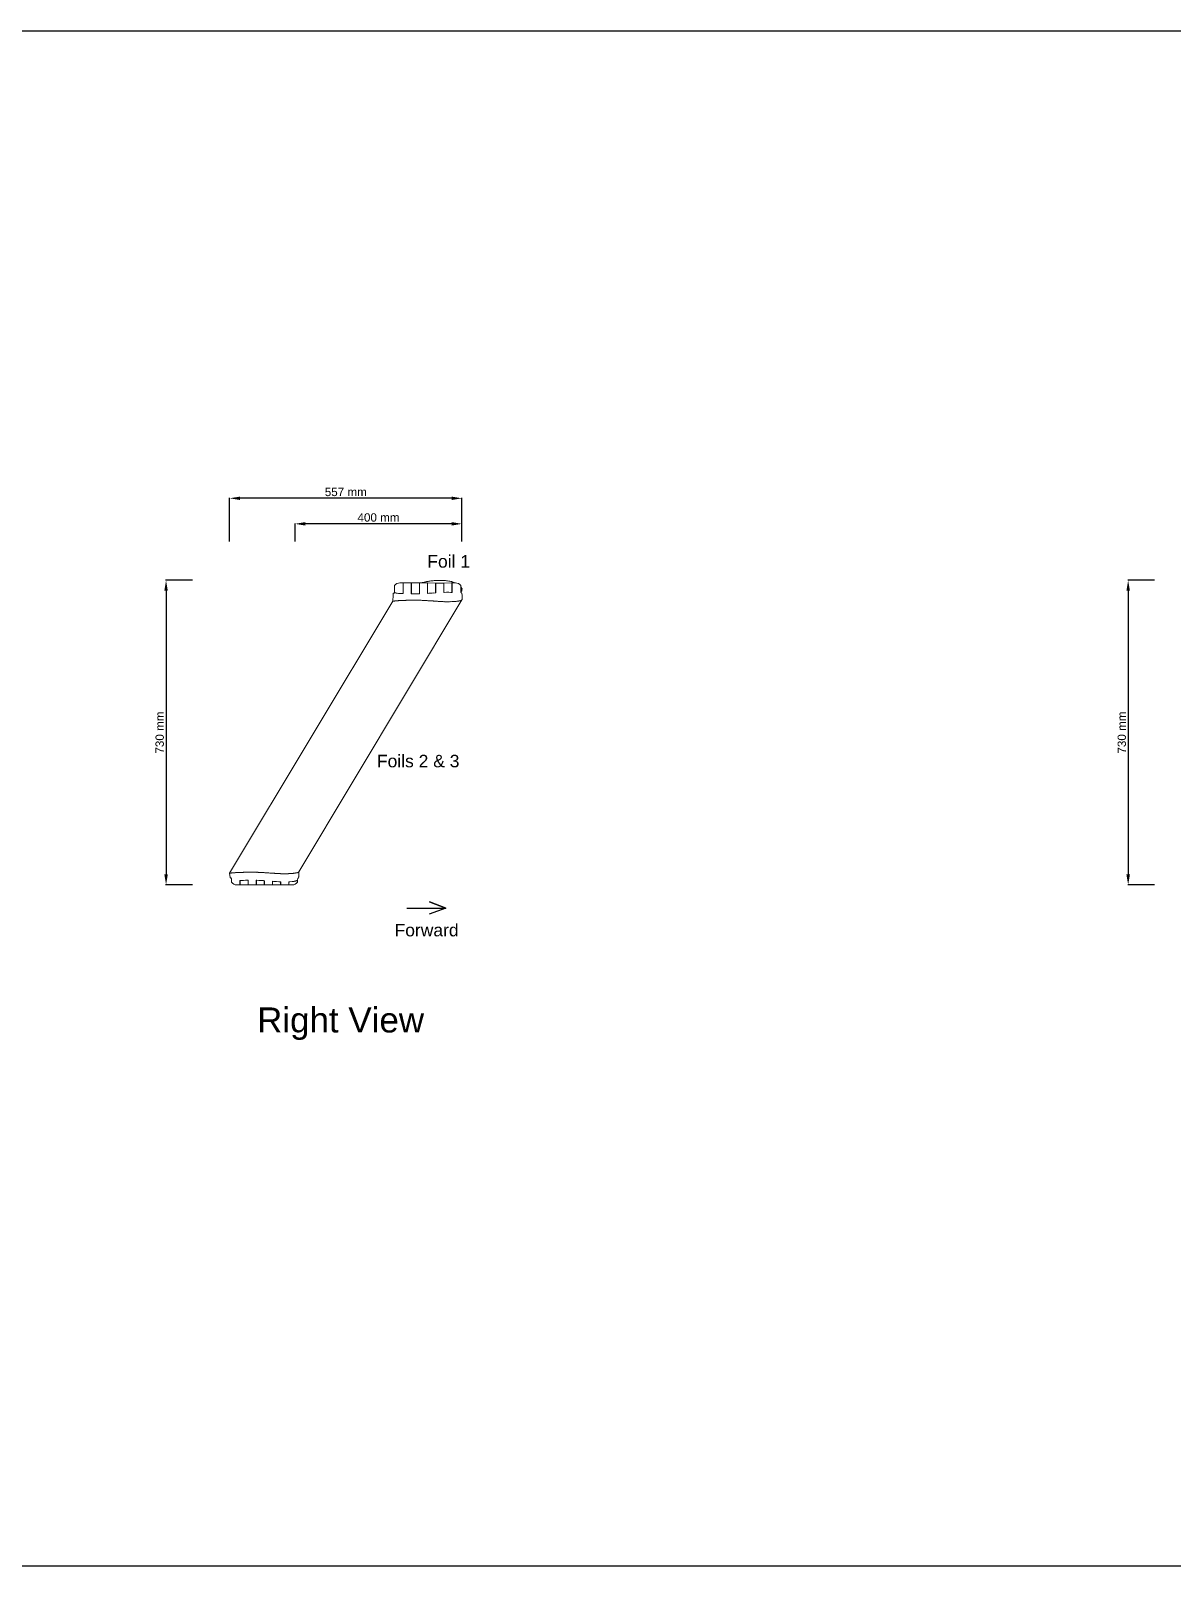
# Model space of a CAD drawing. Header units: millimetres. Extents: x 6152 to 28526, y 1087 to 12861.
# Drawn here: x 14368 to 17107, y 8855 to 12539 of the extents above; entities that cross this region are included whole.
import ezdxf

# ---------------------------------------------------------------- set-up
doc = ezdxf.new("R2010")
doc.units = ezdxf.units.MM
doc.header["$LTSCALE"] = 0.05
doc.layers.add('Cotation', color=8, linetype='Continuous', lineweight=9)
doc.layers.add('OF1', color=7, linetype='Continuous', lineweight=15)
doc.layers.add('Text', color=8, linetype='Continuous')
doc.styles.get("Standard").update_dxf_attribs({"font": 'arial.ttf'})
doc.dimstyles.new('ISO-25', dxfattribs={"dimtxt": 2.5, "dimasz": 2.5, "dimexe": 1.25, "dimexo": 0.625, "dimtad": 1, "dimtxsty": 'Standard', "dimcen": 2.5, "dimadec": 0, "dimazin": 0, "dimtfac": 1, "dimtmove": 0, "dimatfit": 3, "dimfxl": 1, "dimarcsym": 0})

# ---------------------------------------------------------------- blocks, each defined once
blk = doc.blocks.new('*D12')
at = {"layer": 'Cotation', "color": 0, "lineweight": -2, "transparency": 16777216}
for p, q in [((14756.4, 11220.4), (14692, 11220.4)), ((14693.2, 11195.4), (14693.2, 10514.9)), ((14756.4, 10489.9), (14692, 10489.9))]:
    blk.add_line(p, q, dxfattribs=at)
at = {"layer": 'Cotation', "color": 0, "transparency": 16777216}
for points in [[(14689.1, 11195.4), (14697.4, 11195.4), (14693.2, 11220.4)], [(14689.1, 10514.9), (14697.4, 10514.9), (14693.2, 10489.9)]]:
    blk.add_solid(points, dxfattribs=at)
at = {"layer": 'Defpoints', "color": 0, "transparency": 16777216}
for p in [(14757.1, 11220.4), (14693.2, 10489.9), (14757.1, 10489.9)]:
    blk.add_point(p, dxfattribs=at)
at = {"layer": 'Cotation', "color": 0, "transparency": 16777216, "insert": (14678, 10855.2), "char_height": 20, "attachment_point": 5, "rotation": 90}
blk.add_mtext('730 mm', dxfattribs=at)
blk = doc.blocks.new('*D13')
at = {"layer": 'Cotation', "color": 0, "lineweight": -2, "transparency": 16777216}
for p, q in [((14845.8, 11313.8), (14845.8, 11418.4)), ((15378.1, 11417.2), (14870.8, 11417.2)), ((15403.1, 11313.8), (15403.1, 11418.4))]:
    blk.add_line(p, q, dxfattribs=at)
at = {"layer": 'Cotation', "color": 0, "transparency": 16777216}
for points in [[(14870.8, 11421.3), (14870.8, 11413), (14845.8, 11417.2)], [(15378.1, 11421.3), (15378.1, 11413), (15403.1, 11417.2)]]:
    blk.add_solid(points, dxfattribs=at)
at = {"layer": 'Defpoints', "color": 0, "transparency": 16777216}
for p in [(14845.8, 11417.2), (14845.8, 11313.2), (15403.1, 11313.2)]:
    blk.add_point(p, dxfattribs=at)
at = {"layer": 'Cotation', "color": 0, "transparency": 16777216, "insert": (15124.4, 11432.3), "char_height": 20, "attachment_point": 5}
blk.add_mtext('557 mm', dxfattribs=at)
blk = doc.blocks.new('*D14')
at = {"layer": 'Cotation', "color": 0, "lineweight": -2, "transparency": 16777216}
for p, q in [((15002.7, 11313.8), (15002.7, 11357.1)), ((15378.1, 11355.9), (15027.7, 11355.9)), ((15403.1, 11313.8), (15403.1, 11357.1))]:
    blk.add_line(p, q, dxfattribs=at)
at = {"layer": 'Cotation', "color": 0, "transparency": 16777216}
for points in [[(15027.7, 11360.1), (15027.7, 11351.7), (15002.7, 11355.9)], [(15378.1, 11360.1), (15378.1, 11351.7), (15403.1, 11355.9)]]:
    blk.add_solid(points, dxfattribs=at)
at = {"layer": 'Defpoints', "color": 0, "transparency": 16777216}
for p in [(15002.7, 11355.9), (15002.7, 11313.2), (15403.1, 11313.2)]:
    blk.add_point(p, dxfattribs=at)
at = {"layer": 'Cotation', "color": 0, "transparency": 16777216, "insert": (15202.9, 11371.1), "char_height": 20, "attachment_point": 5}
blk.add_mtext('400 mm', dxfattribs=at)
blk = doc.blocks.new('*D19')
at = {"layer": 'Cotation', "color": 0, "lineweight": -2, "transparency": 16777216}
for p, q in [((17064.6, 11220.4), (17000.2, 11220.4)), ((17001.4, 11195.4), (17001.4, 10514.9)), ((17064.6, 10489.9), (17000.2, 10489.9))]:
    blk.add_line(p, q, dxfattribs=at)
at = {"layer": 'Cotation', "color": 0, "transparency": 16777216}
for points in [[(16997.2, 11195.4), (17005.6, 11195.4), (17001.4, 11220.4)], [(16997.2, 10514.9), (17005.6, 10514.9), (17001.4, 10489.9)]]:
    blk.add_solid(points, dxfattribs=at)
at = {"layer": 'Defpoints', "color": 0, "transparency": 16777216}
for p in [(17065.2, 11220.4), (17001.4, 10489.9), (17065.2, 10489.9)]:
    blk.add_point(p, dxfattribs=at)
at = {"layer": 'Cotation', "color": 0, "transparency": 16777216, "insert": (16986.2, 10855.2), "char_height": 20, "attachment_point": 5, "rotation": 90}
blk.add_mtext('730 mm', dxfattribs=at)

msp = doc.modelspace()

# ---------------------------------------------------------------- linework, layer by layer
msp.add_lwpolyline([(6152.2, 12538.8), (22302.8, 12538.8), (22302.8, 8855.3), (6152.2, 8855.3)], close=True)
at = {"layer": 'OF1'}
for p, q in [((15241.4, 11207.9), (15241.4, 11191.6)), ((15261.9, 11214.4), (15254.3, 11214.4)), ((15261.9, 11214.4), (15261.9, 11188.7)), ((15261.9, 11209.1), (15262.3, 11209.2)), ((15262.3, 11203.8), (15261.9, 11203.8)), ((15262.3, 11214.4), (15262.3, 11188.7)), ((15281.4, 11214.4), (15262.3, 11214.4)), ((15281.4, 11214.4), (15281.4, 11188.1)), ((15281.8, 11213.2), (15281.4, 11213.1)), ((15281.8, 11203.8), (15281.4, 11203.8)), ((15281.8, 11214.4), (15281.8, 11188.1)), ((15300.9, 11214.4), (15281.8, 11214.4)), ((15300.9, 11214.4), (15300.9, 11188.3)), ((15301.3, 11214.4), (15300.9, 11214.4)), ((15301.3, 11203.8), (15300.9, 11203.8)), ((15301.3, 11214.4), (15301.3, 11188.3)), ((15307.5, 11214.8), (15306, 11214.4)), ((15306, 11214.5), (15306, 11214.4)), ((15306, 11214.4), (15306, 11214.4)), ((15320.4, 11214.3), (15320.4, 11189.2)), ((15320.8, 11203.8), (15320.4, 11203.8)), ((15320.8, 11214.3), (15320.8, 11189.2)), ((15320.8, 11214.3), (15339.9, 11214)), ((15339.9, 11220), (15339.4, 11219.9)), ((15339.9, 11214), (15339.9, 11190.2)), ((15340.3, 11214), (15339.9, 11214)), ((15340.3, 11203.8), (15339.9, 11203.8)), ((15350, 11213.9), (15340.3, 11214)), ((15340.3, 11214), (15340.3, 11190.4)), ((15359.4, 11214), (15350, 11213.9)), ((15359.8, 11214), (15359.4, 11214)), ((15359.4, 11214), (15359.4, 11191.6)), ((15359.8, 11203.8), (15359.4, 11203.8)), ((15359.8, 11214), (15378.9, 11214.3)), ((15359.8, 11214), (15359.8, 11191.6)), ((15378.9, 11214.3), (15378.9, 11191.5)), ((15379.3, 11203.8), (15378.9, 11203.8)), ((15379.3, 11214.3), (15379.3, 11191.5)), ((15387.3, 11214.4), (15386.1, 11214.4)), ((15400.1, 11207.9), (15400.1, 11194.2)), ((15401.1, 11204.7), (15400.5, 11206.2)), ((15402.1, 11201.9), (15401.6, 11203.3)), ((15401.8, 11202.9), (15402.4, 11202)), ((15403.3, 11199.3), (15403.1, 11197.3)), ((14845.8, 10518.3), (15237.3, 11170.8)), ((15403.1, 11173.4), (15011.6, 10520.9)), ((15237.3, 11170.7), (15237.3, 11170.7)), ((15238.3, 11189.5), (15238.2, 11189.4)), ((15238.5, 11189.5), (15238.3, 11189.5)), ((15238.7, 11189.6), (15238.5, 11189.5)), ((15238.6, 11170.6), (15238.5, 11170.6)), ((15238.7, 11170.6), (15238.6, 11170.6)), ((15238.9, 11189.6), (15238.7, 11189.6)), ((15238.8, 11170.6), (15238.7, 11170.6)), ((15239, 11170.6), (15238.8, 11170.6)), ((15239.2, 11189.6), (15238.9, 11189.6)), ((15240, 11170.7), (15239, 11170.6)), ((15240.4, 11189.8), (15240, 11189.7)), ((15240.9, 11170.8), (15240, 11170.7)), ((15241.9, 11170.9), (15240.9, 11170.8)), ((15241.4, 11191.6), (15241.4, 11191.5)), ((15245.7, 11171.3), (15242.8, 11171)), ((15251.8, 11171.7), (15251.4, 11171.7)), ((15252.8, 11171.7), (15251.8, 11171.7)), ((15253.3, 11171.8), (15252.8, 11171.7)), ((15253.7, 11171.8), (15253.3, 11171.8)), ((15259.6, 11188.8), (15262.3, 11188.7)), ((15262.3, 11172.2), (15260.9, 11172.1)), ((15262.3, 11193.1), (15261.9, 11193.1)), ((15262.3, 11188.8), (15261.9, 11188.7)), ((15266.4, 11172.3), (15264.9, 11172.3)), ((15266.6, 11172.4), (15266.4, 11172.3)), ((15268.1, 11172.4), (15266.6, 11172.4)), ((15269.4, 11172.5), (15268.1, 11172.4)), ((15270.2, 11172.5), (15269.5, 11172.5)), ((15270.9, 11172.5), (15270.2, 11172.5)), ((15271.6, 11172.5), (15270.9, 11172.5)), ((15272.9, 11172.6), (15271.6, 11172.5)), ((15273.6, 11172.6), (15272.9, 11172.6)), ((15273.6, 11172.6), (15273.6, 11172.6)), ((15275.1, 11172.6), (15275, 11172.6)), ((15275.5, 11172.6), (15275.1, 11172.6)), ((15280, 11172.7), (15275.5, 11172.6)), ((15280.8, 11172.7), (15280, 11172.7)), ((15281.7, 11172.7), (15280.8, 11172.7)), ((15281.8, 11193.1), (15281.4, 11193.1)), ((15281.8, 11190.8), (15281.4, 11190.7)), ((15281.4, 11188.7), (15281.8, 11188.7)), ((15281.4, 11188.1), (15286.2, 11188.1)), ((15281.9, 11172.8), (15281.7, 11172.7)), ((15286.2, 11188.1), (15291.5, 11188.1)), ((15287.5, 11172.8), (15286.5, 11172.8)), ((15287.8, 11172.8), (15287.5, 11172.8)), ((15288.2, 11172.8), (15287.8, 11172.8)), ((15288.6, 11172.8), (15288.2, 11172.8)), ((15288.8, 11172.8), (15288.6, 11172.8)), ((15291.2, 11172.8), (15290.8, 11172.8)), ((15291.5, 11172.8), (15291.2, 11172.8)), ((15291.5, 11188.1), (15296.8, 11188.2)), ((15292.6, 11172.7), (15291.5, 11172.8)), ((15292.8, 11172.7), (15292.6, 11172.7)), ((15296.8, 11188.2), (15301.3, 11188.3)), ((15301.3, 11172.6), (15296.8, 11172.7)), ((15301.3, 11193.1), (15300.9, 11193.1)), ((15301.3, 11192.6), (15300.9, 11192.6)), ((15300.9, 11190.3), (15301.3, 11190.4)), ((15302.1, 11172.5), (15301.3, 11172.6)), ((15318.3, 11171.8), (15318.1, 11171.8)), ((15320.8, 11193.1), (15320.4, 11193.1)), ((15320.4, 11191), (15320.8, 11191)), ((15320.4, 11189.2), (15323.4, 11189.4)), ((15321.9, 11171.6), (15321.4, 11171.6)), ((15323, 11171.5), (15321.9, 11171.6)), ((15323.4, 11171.5), (15323, 11171.5)), ((15323.4, 11189.4), (15328.7, 11189.7)), ((15328.7, 11171.2), (15323.4, 11171.5)), ((15334, 11170.9), (15332.7, 11170.9)), ((15335, 11170.8), (15334, 11170.9)), ((15334.1, 11190), (15339.4, 11190.4)), ((15335.3, 11170.8), (15335, 11170.8)), ((15336.6, 11170.7), (15335.3, 11170.8)), ((15340.3, 11170.4), (15339.4, 11170.5)), ((15340.3, 11193.1), (15339.9, 11193.1)), ((15340.3, 11192.8), (15339.9, 11192.8)), ((15340.3, 11190.4), (15340.3, 11190.2)), ((15346, 11170), (15344.7, 11170.1)), ((15347.1, 11170), (15346, 11170)), ((15347.4, 11169.9), (15347.1, 11170)), ((15353.6, 11169.5), (15352.9, 11169.6)), ((15353.9, 11169.5), (15353.6, 11169.5)), ((15355.3, 11169.4), (15355.2, 11169.5)), ((15356.7, 11169.4), (15356.6, 11169.4)), ((15359.8, 11193.1), (15359.4, 11193.1)), ((15359.4, 11191.6), (15360.7, 11191.6)), ((15360.7, 11191.6), (15366, 11191.8)), ((15366, 11169.1), (15365.3, 11169.1)), ((15366, 11191.8), (15371.3, 11191.7)), ((15366.3, 11169), (15366, 11169.1)), ((15371.3, 11191.7), (15376.6, 11191.6)), ((15376.6, 11191.6), (15379.3, 11191.5)), ((15379.3, 11193.1), (15378.9, 11193.1)), ((15382.2, 11169.4), (15381.9, 11169.4)), ((15382.4, 11169.4), (15382.2, 11169.4)), ((15383, 11169.5), (15382.4, 11169.4)), ((15383.4, 11169.5), (15383, 11169.5)), ((15383.5, 11169.5), (15383.4, 11169.5)), ((15384.7, 11169.6), (15383.5, 11169.5)), ((15384.8, 11169.6), (15384.7, 11169.6)), ((15384.8, 11169.6), (15384.8, 11169.6)), ((15390.4, 11170.1), (15388.8, 11169.9)), ((15390.5, 11170.1), (15390.4, 11170.1)), ((15394.5, 11170.7), (15393.5, 11170.6)), ((15396.6, 11171.1), (15396, 11171)), ((15397, 11171.1), (15396.6, 11171.1)), ((15397.2, 11171.1), (15397, 11171.1)), ((15397.4, 11171.2), (15397.2, 11171.1)), ((15397.5, 11171.2), (15397.4, 11171.2)), ((15397.8, 11171.3), (15397.5, 11171.2)), ((15399.2, 11171.5), (15397.8, 11171.3)), ((15399.3, 11171.6), (15399.2, 11171.5)), ((15399.4, 11171.6), (15399.3, 11171.6)), ((15399.5, 11171.6), (15399.4, 11171.6)), ((15399.5, 11171.6), (15399.5, 11171.6)), ((15399.6, 11171.6), (15399.5, 11171.6)), ((15399.7, 11171.6), (15399.6, 11171.6)), ((15400.1, 11195.9), (15400.1, 11196)), ((15400.1, 11194.6), (15400.1, 11194.7)), ((15400.7, 11192), (15400.9, 11192.1)), ((15400.9, 11192.1), (15401.6, 11193.3)), ((15402.4, 11189.5), (15402.9, 11189.1)), ((15403.3, 11173.9), (15403.3, 11173.9)), ((14845.8, 10518.3), (14845.8, 10518.3)), ((14845.8, 10518.2), (14845.8, 10518.2)), ((14845.8, 10518.2), (14845.8, 10518.2)), ((14845.8, 10518.2), (14845.8, 10518.2)), ((14845.8, 10518.2), (14845.8, 10518.2)), ((14845.8, 10518.2), (14845.8, 10518.2)), ((14846.8, 10507.7), (14845.8, 10518.2)), ((14846.7, 10518), (14846.6, 10518)), ((14846.7, 10518), (14846.7, 10518)), ((14846.8, 10518), (14846.7, 10518)), ((14846.8, 10518), (14847, 10518.1)), ((14847.2, 10518.1), (14847, 10518.1)), ((14847.2, 10518.1), (14847.3, 10518.1)), ((14847.5, 10518.1), (14847.3, 10518.1)), ((14848.1, 10518.2), (14847.5, 10518.1)), ((14848.1, 10518.2), (14848.5, 10518.2)), ((14849.4, 10518.3), (14848.5, 10518.2)), ((14849.4, 10518.3), (14849.9, 10518.4)), ((14850.5, 10518.4), (14849.9, 10518.4)), ((14849.9, 10496.4), (14849.9, 10503.6)), ((14850.5, 10518.4), (14850.6, 10518.4)), ((14850.9, 10518.5), (14850.6, 10518.4)), ((14850.9, 10518.5), (14851.3, 10518.5)), ((14852.5, 10518.6), (14852.7, 10518.6)), ((14853, 10518.6), (14852.7, 10518.6)), ((14853, 10518.6), (14853.4, 10518.7)), ((14853.6, 10518.7), (14853.4, 10518.7)), ((14853.6, 10518.7), (14853.8, 10518.7)), ((14854.1, 10518.7), (14853.8, 10518.7)), ((14854.1, 10518.7), (14854.2, 10518.7)), ((14854.6, 10518.8), (14854.2, 10518.7)), ((14854.6, 10518.8), (14854.9, 10518.8)), ((14855.3, 10518.8), (14854.9, 10518.8)), ((14855.3, 10518.8), (14855.6, 10518.9)), ((14856.8, 10518.9), (14857, 10519)), ((14857.4, 10519), (14857, 10519)), ((14857.4, 10519), (14857.7, 10519)), ((14857.9, 10519), (14857.7, 10519)), ((14859.6, 10519.1), (14859.4, 10519.1)), ((14859.6, 10519.1), (14860.1, 10519.2)), ((14861.2, 10519.2), (14860.1, 10519.2)), ((14861.2, 10519.2), (14861.5, 10519.2)), ((14862.2, 10519.3), (14861.5, 10519.2)), ((14862.2, 10519.3), (14862.8, 10519.3)), ((14863.2, 10519.3), (14862.8, 10519.3)), ((14863.2, 10519.3), (14864.1, 10519.4)), ((14864.2, 10519.4), (14864.1, 10519.4)), ((14864.2, 10519.4), (14864.8, 10519.4)), ((14865.3, 10519.4), (14864.8, 10519.4)), ((14865.3, 10519.4), (14866.1, 10519.5)), ((14866.3, 10519.5), (14866.1, 10519.5)), ((14866.3, 10519.5), (14866.7, 10519.5)), ((14867.3, 10519.5), (14866.7, 10519.5)), ((14867.3, 10519.5), (14868.1, 10519.6)), ((14868.7, 10519.6), (14868.1, 10519.6)), ((14868.7, 10519.6), (14869.2, 10519.6)), ((14869.4, 10519.6), (14869.2, 10519.6)), ((14869.4, 10519.6), (14870.4, 10519.7)), ((14870.8, 10519.7), (14870.4, 10519.7)), ((14870.4, 10500.4), (14870.4, 10500.5)), ((14870.4, 10500.4), (14873.4, 10500.5)), ((14870.4, 10489.9), (14870.4, 10500.4)), ((14870.8, 10519.7), (14871.1, 10519.7)), ((14870.8, 10489.9), (14870.8, 10500.5)), ((14871.4, 10519.7), (14871.1, 10519.7)), ((14871.4, 10519.7), (14871.9, 10519.7)), ((14872.5, 10519.7), (14871.9, 10519.7)), ((14872.5, 10519.7), (14873.4, 10519.8)), ((14874.5, 10519.8), (14873.4, 10519.8)), ((14873.4, 10500.5), (14878.7, 10500.7)), ((14874.5, 10519.8), (14875, 10519.8)), ((14876.6, 10519.9), (14875, 10519.8)), ((14876.6, 10519.9), (14877.6, 10519.9)), ((14878, 10519.9), (14877.6, 10519.9)), ((14878, 10519.9), (14878.7, 10520)), ((14879.3, 10520), (14878.7, 10520)), ((14878.7, 10500.7), (14884, 10500.9)), ((14879.3, 10520), (14880, 10520)), ((14880.7, 10520), (14880, 10520)), ((14880.7, 10520), (14881.4, 10520)), ((14881.4, 10520), (14882, 10520.1)), ((14882.1, 10520.1), (14882, 10520.1)), ((14884, 10500.9), (14889.4, 10501)), ((14886.3, 10520.2), (14886.8, 10520.2)), ((14889.4, 10520.2), (14886.8, 10520.2)), ((14890.3, 10520.2), (14889.4, 10520.2)), ((14889.4, 10501), (14890.3, 10501)), ((14889.9, 10489.9), (14889.9, 10501)), ((14890.3, 10489.9), (14890.3, 10501)), ((14891.7, 10520.2), (14891.5, 10520.2)), ((14891.7, 10520.2), (14892.1, 10520.3)), ((14892.3, 10520.3), (14892.1, 10520.3)), ((14892.3, 10520.3), (14892.7, 10520.3)), ((14892.9, 10520.3), (14892.7, 10520.3)), ((14892.9, 10520.3), (14893.4, 10520.3)), ((14893.5, 10520.3), (14894, 10520.3)), ((14894.1, 10520.3), (14894.7, 10520.3)), ((14908, 10520.1), (14908.9, 10520.1)), ((14909.4, 10520.1), (14908.9, 10520.1)), ((14909.4, 10520.1), (14909.7, 10520.1)), ((14909.4, 10489.9), (14909.4, 10500.8)), ((14909.4, 10500.8), (14910.6, 10500.8)), ((14910, 10520), (14909.7, 10520.1)), ((14909.8, 10489.9), (14909.8, 10500.8)), ((14910.6, 10500.8), (14916, 10500.6)), ((14912, 10520), (14911.5, 10520)), ((14912, 10520), (14912.4, 10520)), ((14912.6, 10520), (14912.4, 10520)), ((14914.6, 10519.9), (14914.1, 10519.9)), ((14914.6, 10519.9), (14915, 10519.9)), ((14915.3, 10519.9), (14915, 10519.9)), ((14916, 10500.6), (14921.3, 10500.3)), ((14917.3, 10519.8), (14916.7, 10519.8)), ((14917.3, 10519.8), (14917.6, 10519.8)), ((14918, 10519.8), (14917.6, 10519.8)), ((14919.9, 10519.7), (14919.4, 10519.7)), ((14919.9, 10519.7), (14920.2, 10519.7)), ((14920.6, 10519.6), (14920.2, 10519.7)), ((14920.6, 10519.6), (14921.1, 10519.6)), ((14921.3, 10519.6), (14922, 10519.6)), ((14921.3, 10500.3), (14926.6, 10500)), ((14923.1, 10519.5), (14922, 10519.6)), ((14923.1, 10519.5), (14923.6, 10519.5)), ((14925.4, 10519.4), (14926, 10519.3)), ((14926.6, 10519.3), (14926, 10519.3)), ((14926.6, 10519.3), (14928.3, 10519.2)), ((14926.6, 10500), (14929.3, 10499.8)), ((14928.6, 10519.2), (14928.3, 10519.2)), ((14928.6, 10519.2), (14929.9, 10519.1)), ((14928.9, 10489.9), (14928.9, 10499.8)), ((14929.3, 10489.9), (14929.3, 10499.8)), ((14930.4, 10519.1), (14929.9, 10519.1)), ((14937.2, 10518.7), (14934.6, 10518.8)), ((14939.9, 10518.5), (14937.2, 10518.7)), ((14946.5, 10518.1), (14945.1, 10518.2)), ((14946.5, 10518.1), (14947.5, 10518)), ((14947.9, 10518), (14947.5, 10518)), ((14947.9, 10518), (14948.6, 10517.9)), ((14948.4, 10489.9), (14948.4, 10498.5)), ((14949.6, 10517.9), (14948.6, 10517.9)), ((14948.8, 10489.9), (14948.8, 10498.5)), ((14949.6, 10517.9), (14949.8, 10517.9)), ((14950.8, 10517.8), (14949.8, 10517.9)), ((14950.8, 10517.8), (14951, 10517.8)), ((14953.2, 10517.6), (14951, 10517.8)), ((14953.2, 10517.6), (14954.4, 10517.5)), ((14954.5, 10517.5), (14954.4, 10517.5)), ((14954.5, 10517.5), (14955.6, 10517.5)), ((14955.9, 10517.4), (14955.6, 10517.5)), ((14955.9, 10517.4), (14956.7, 10517.4)), ((14957.2, 10517.3), (14956.7, 10517.4)), ((14957.2, 10517.3), (14957.9, 10517.3)), ((14958.5, 10517.3), (14957.9, 10517.3)), ((14958.5, 10517.3), (14959.1, 10517.2)), ((14959.8, 10517.2), (14959.1, 10517.2)), ((14959.8, 10517.2), (14960.2, 10517.1)), ((14961.1, 10517.1), (14960.2, 10517.1)), ((14961.1, 10517.1), (14961.4, 10517.1)), ((14961.8, 10517), (14961.4, 10517.1)), ((14961.8, 10517), (14962, 10517)), ((14962.4, 10517), (14962, 10517)), ((14962.4, 10517), (14962.5, 10517)), ((14963.1, 10517), (14962.5, 10517)), ((14963.1, 10517), (14963.1, 10517)), ((14963.8, 10516.9), (14963.1, 10517)), ((14964.4, 10516.9), (14963.8, 10516.9)), ((14964.4, 10516.9), (14964.8, 10516.9)), ((14964.9, 10516.9), (14964.8, 10516.9)), ((14964.9, 10516.9), (14965.2, 10516.9)), ((14965.5, 10516.8), (14965.2, 10516.9)), ((14965.5, 10516.8), (14965.8, 10516.8)), ((14966, 10516.8), (14965.8, 10516.8)), ((14966, 10516.8), (14966.5, 10516.8)), ((14967.2, 10516.8), (14966.5, 10516.8)), ((14967.2, 10516.8), (14967.4, 10516.8)), ((14967.9, 10516.7), (14967.4, 10516.8)), ((14967.9, 10516.7), (14967.9, 10516.7)), ((14968.3, 10516.7), (14967.9, 10516.7)), ((14968.3, 10516.7), (14968.5, 10516.7)), ((14969.2, 10516.7), (14968.5, 10516.7)), ((14974.5, 10516.5), (14973.8, 10516.5)), ((14974.8, 10516.5), (14974.5, 10516.5)), ((14983.9, 10516.6), (14984.5, 10516.7)), ((14985, 10516.7), (14984.5, 10516.7)), ((14985, 10516.7), (14985.1, 10516.7)), ((14985.5, 10516.7), (14985.1, 10516.7)), ((14985.5, 10516.7), (14985.7, 10516.7)), ((14986.1, 10516.7), (14985.7, 10516.7)), ((14986.1, 10516.7), (14986.2, 10516.7)), ((14986.4, 10516.7), (14986.2, 10516.7)), ((14986.4, 10516.7), (14986.8, 10516.7)), ((14987.1, 10516.8), (14986.8, 10516.7)), ((14987.1, 10516.8), (14987.4, 10516.8)), ((14987.7, 10516.8), (14987.4, 10516.8)), ((14989.3, 10516.8), (14988.9, 10516.8)), ((14989.3, 10516.8), (14989.7, 10516.9)), ((14989.8, 10516.9), (14989.7, 10516.9)), ((14989.8, 10516.9), (14990.1, 10516.9)), ((14990.4, 10516.9), (14990.1, 10516.9)), ((14993.2, 10517.1), (14990.4, 10516.9)), ((14993.2, 10517.1), (14993.3, 10517.1)), ((14993.5, 10517.1), (14993.3, 10517.1)), ((14994.4, 10517.2), (14994.1, 10517.1)), ((14994.4, 10517.2), (14994.5, 10517.2)), ((14994.7, 10517.2), (14994.5, 10517.2)), ((14994.7, 10517.2), (14994.9, 10517.2)), ((14995.1, 10517.2), (14994.9, 10517.2)), ((14996, 10517.3), (14995.8, 10517.3)), ((14996, 10517.3), (14996.2, 10517.3)), ((14996.3, 10517.3), (14996.2, 10517.3)), ((14996.3, 10517.3), (14996.5, 10517.3)), ((14996.7, 10517.4), (14996.5, 10517.3)), ((14998.3, 10517.5), (14997.3, 10517.4)), ((14998.3, 10517.5), (14998.6, 10517.6)), ((14998.6, 10517.6), (14998.9, 10517.6)), ((14998.6, 10517.6), (14998.6, 10517.6)), ((14998.9, 10517.6), (14999.2, 10517.6)), ((14999.2, 10517.6), (14999.5, 10517.7)), ((14999.2, 10517.6), (14999.2, 10517.6)), ((14999.6, 10517.7), (14999.5, 10517.7)), ((14999.6, 10517.7), (14999.8, 10517.7)), ((14999.9, 10517.7), (14999.8, 10517.7)), ((14999.9, 10517.7), (15000.1, 10517.8)), ((15000.2, 10517.8), (15000.1, 10517.8)), ((15000.2, 10517.8), (15000.5, 10517.8)), ((15000.5, 10517.8), (15000.9, 10517.9)), ((15000.5, 10517.8), (15000.5, 10517.8)), ((15001.2, 10517.9), (15000.9, 10517.9)), ((15001.5, 10518), (15001.2, 10517.9)), ((15001.2, 10517.9), (15001.2, 10517.9)), ((15001.5, 10518), (15001.6, 10518)), ((15001.8, 10518), (15001.6, 10518)), ((15001.8, 10518), (15002, 10518)), ((15002.1, 10518.1), (15002, 10518)), ((15002.1, 10518.1), (15002.4, 10518.1)), ((15002.8, 10518.2), (15002.4, 10518.1)), ((15002.8, 10518.2), (15003.4, 10518.3)), ((15003.6, 10518.3), (15003.4, 10518.3)), ((15003.6, 10518.3), (15004.1, 10518.4)), ((15003.6, 10518.3), (15003.6, 10518.3)), ((15004.5, 10518.4), (15004.1, 10518.4)), ((15005.1, 10518.5), (15004.5, 10518.4)), ((15005.3, 10518.6), (15005.1, 10518.5)), ((15005.3, 10518.6), (15005.5, 10518.6)), ((15005.7, 10518.6), (15005.5, 10518.6)), ((15005.7, 10518.6), (15005.9, 10518.7)), ((15006, 10518.7), (15005.9, 10518.7)), ((15006, 10518.7), (15006.2, 10518.7)), ((15006.4, 10518.8), (15006.2, 10518.7)), ((15006.4, 10518.8), (15006.6, 10518.8)), ((15006.4, 10499.9), (15007.2, 10500.2)), ((15006.8, 10518.8), (15006.6, 10518.8)), ((15006.8, 10518.8), (15006.9, 10518.9)), ((15007, 10518.9), (15006.9, 10518.9)), ((15007, 10518.9), (15007.1, 10518.9)), ((15007.2, 10518.9), (15007.1, 10518.9)), ((15007.2, 10518.9), (15007.3, 10518.9)), ((15007.4, 10519), (15007.3, 10518.9)), ((15007.4, 10519), (15007.5, 10519)), ((15008.2, 10519.1), (15008.1, 10519.1)), ((15008.2, 10519.1), (15008.3, 10519.2)), ((15008.4, 10519.2), (15008.3, 10519.2)), ((15008.4, 10519.2), (15008.5, 10519.2)), ((15008.5, 10519.2), (15008.6, 10519.2)), ((15008.5, 10519.2), (15008.5, 10519.2)), ((15008.7, 10519.3), (15008.6, 10519.2)), ((15008.6, 10500.7), (15008.6, 10500.8)), ((15008.6, 10496.4), (15008.6, 10500.7)), ((15008.7, 10519.3), (15008.7, 10519.3)), ((15008.8, 10519.3), (15008.7, 10519.3)), ((15009.1, 10519.4), (15008.8, 10519.3)), ((15008.8, 10519.3), (15008.8, 10519.3)), ((15009.1, 10519.4), (15009.2, 10519.4)), ((15009.2, 10519.4), (15009.3, 10519.5)), ((15009.2, 10519.4), (15009.2, 10519.4)), ((15009.4, 10519.5), (15009.3, 10519.5)), ((15009.4, 10519.5), (15009.5, 10519.5)), ((15009.5, 10519.5), (15009.6, 10519.5)), ((15009.5, 10519.5), (15009.5, 10519.5)), ((15009.6, 10519.6), (15009.7, 10519.6)), ((15009.6, 10519.6), (15009.6, 10519.5)), ((15009.9, 10519.7), (15009.7, 10519.6)), ((15009.9, 10519.7), (15009.9, 10519.7)), ((15010, 10519.7), (15010.1, 10519.8)), ((15010.1, 10519.8), (15010.2, 10519.8)), ((15010.1, 10519.8), (15010.1, 10519.8)), ((15010.1, 10506.1), (15010.8, 10507.7)), ((15010.2, 10519.8), (15010.3, 10519.9)), ((15010.2, 10519.8), (15010.2, 10519.8)), ((15010.3, 10519.9), (15010.4, 10519.9)), ((15010.3, 10519.9), (15010.3, 10519.9)), ((15010.5, 10520), (15010.6, 10520)), ((15010.7, 10520.1), (15010.6, 10520)), ((15010.6, 10520), (15010.6, 10520)), ((15010.6, 10520), (15010.6, 10520)), ((15010.7, 10520.1), (15010.7, 10520.1)), ((15010.8, 10520.1), (15010.7, 10520.1)), ((15010.8, 10520.1), (15010.8, 10520.2)), ((15010.9, 10520.2), (15010.8, 10520.2)), ((15010.9, 10520.2), (15010.9, 10520.2)), ((15011.1, 10520.4), (15011, 10520.3)), ((15011, 10520.3), (15011, 10520.3)), ((15011.2, 10520.5), (15011.1, 10520.4)), ((15011.1, 10520.4), (15011.1, 10520.4)), ((15011.2, 10520.5), (15011.2, 10520.5)), ((15011.3, 10520.5), (15011.2, 10520.5)), ((15011.3, 10520.5), (15011.3, 10520.6)), ((15011.3, 10520.6), (15011.3, 10520.6)), ((15011.4, 10520.6), (15011.3, 10520.6)), ((15011.3, 10520.6), (15011.3, 10520.6)), ((15011.4, 10520.7), (15011.4, 10520.7)), ((15011.4, 10520.7), (15011.5, 10520.7)), ((15011.4, 10520.7), (15011.4, 10520.7)), ((15011.4, 10520.7), (15011.4, 10520.6)), ((15011.4, 10520.6), (15011.4, 10520.6)), ((15011.5, 10520.8), (15011.5, 10520.8)), ((15011.5, 10520.8), (15011.5, 10520.8)), ((15011.5, 10520.8), (15011.5, 10520.8)), ((15011.5, 10520.8), (15011.5, 10520.7)), ((15011.6, 10520.9), (15011.6, 10520.9)), ((15011.7, 10521.2), (15011.7, 10521.1)), ((15011.7, 10521.1), (15011.7, 10521.1)), ((15011.7, 10521.1), (15011.7, 10521.1)), ((15011.7, 10521.1), (15011.7, 10521.1)), ((15011.7, 10521.1), (15011.7, 10521)), ((14870.4, 10489.9), (14862.8, 10489.9)), ((14889.9, 10489.9), (14870.8, 10489.9)), ((14909.4, 10489.9), (14890.3, 10489.9)), ((14928.9, 10489.9), (14909.8, 10489.9)), ((14948.4, 10489.9), (14929.3, 10489.9)), ((14967.9, 10489.9), (14948.8, 10489.9)), ((14958.5, 10497.8), (14963.8, 10497.5)), ((14963.8, 10497.5), (14968.3, 10497.2)), ((14967.9, 10489.9), (14967.9, 10497.3)), ((14968.3, 10489.9), (14968.3, 10497.2)), ((14987.4, 10489.9), (14968.3, 10489.9)), ((14987.4, 10497.3), (14990.4, 10497.4)), ((14987.4, 10489.9), (14987.4, 10497.3)), ((14987.8, 10489.9), (14987.8, 10497.3)), ((14995.8, 10489.9), (14987.8, 10489.9)), ((14990.4, 10497.4), (14995.8, 10497.8))]:
    msp.add_line(p, q, dxfattribs=at)
msp.add_lwpolyline([(14845.8, 10518.2), (14845.8, 10518.2), (14845.8, 10518.2), (14845.8, 10518.2), (14845.8, 10518.2), (14845.8, 10518.2), (14845.8, 10518.2), (14845.8, 10518.2), (14845.8, 10518.1), (14845.8, 10518.1), (14845.8, 10518.1), (14845.8, 10518.1), (14845.8, 10518.1), (14845.8, 10518.1), (14845.8, 10518.1), (14845.8, 10518.1), (14845.8, 10518.1), (14845.8, 10518.1), (14845.8, 10518.1), (14845.8, 10518.1), (14845.8, 10518.1), (14845.8, 10518.1), (14845.8, 10518.1), (14845.8, 10518.1), (14845.8, 10518.1), (14845.9, 10518.1), (14845.9, 10518.1), (14845.9, 10518.1), (14845.9, 10518.1), (14845.9, 10518.1), (14845.9, 10518.1), (14845.9, 10518.1), (14845.9, 10518.1), (14845.9, 10518.1), (14845.9, 10518.1), (14845.9, 10518.1), (14845.9, 10518.1), (14845.9, 10518.1), (14845.9, 10518), (14845.9, 10518), (14845.9, 10518), (14845.9, 10518), (14845.9, 10518), (14846, 10518), (14846, 10518), (14846, 10518), (14846, 10518), (14846, 10518), (14846, 10518), (14846.1, 10518), (14846.1, 10518), (14846.1, 10518), (14846.1, 10518), (14846.2, 10518), (14846.2, 10518), (14846.2, 10518), (14846.3, 10518), (14846.4, 10518), (14846.6, 10518)], dxfattribs=at)
for centre, radius, start, end in [((15254.3, 11198.4), 16, 90, 143.5764), ((15305, 13379), 2164.5, 269.9015, 270.0656), ((15355.1, 11034.1), 186.9, 103.0916, 104.7719), ((15305.8, 10717.5), 496.9, 89.1953, 89.8087), ((15344, 11081.8), 138, 100.8325, 103.091), ((15304.2, 10463.4), 751, 88.9382, 89.3441), ((15339.9, 11103), 116.3, 99.4619, 100.7929), ((15299.7, 9907.9), 1306.6, 89.0762, 89.1928), ((15344.3, 11076.3), 143.4, 98.3616, 99.4371), ((15353.5, 11013.3), 207, 96.8697, 98.3552), ((15360.5, 10955.3), 265.5, 95.7166, 96.8716), ((15355.5, 11007.1), 213.5, 94.3408, 95.7741), ((15352.5, 11045.9), 174.6, 92.5578, 94.1492), ((15352.1, 11054.9), 165.5, 90.7167, 92.5592), ((15351.8, 11092), 128.4, 88.437, 90.8103), ((15353, 11137.7), 82.7, 85.3321, 88.3982), ((15352.8, 11135.2), 85.2, 84.6759, 85.2834), ((15349.1, 11099.5), 121.1, 81.9942, 84.5294), ((15348.2, 11090.1), 130.5, 79.8005, 82.1656), ((15352.9, 11116), 104.2, 76.8119, 79.7992), ((15357.5, 11135.9), 83.8, 75.2184, 76.7967), ((15362.6, 11155.1), 63.9, 72.3773, 75.2519), ((15388.2, 10760.6), 453.9, 90.7851, 91.1739), ((15367.7, 11171), 47.2, 66.8839, 72.4552), ((15386.1, 11015.5), 198.9, 90, 91.183), ((15387.3, 11198.4), 16, 36.4236, 90), ((15405.8, 11208.4), 5.67, 187.8571, 202.7529), ((15348.2, 11184.1), 56.7, 19.785, 21.2931), ((15374.1, 11192.4), 29.5, 16.2058, 18.897), ((15397.9, 11198.8), 5.51, 18.2776, 35.1543), ((15379.6, 11193.6), 23.9, 13.8105, 17.0571), ((15395.2, 11197.4), 7.93, 3.8519, 14.0694), ((15400.1, 11199.6), 3.2, 355.5665, 17.8045), ((-86416.5, 16295.1), 101782.8, 357.114164, 357.124677), ((15237.4, 11170.8), 0.136, 177.2078, 187.6626), ((15237.5, 11170.8), 0.277, 212.068, 246.5179), ((15237.4, 11170.8), 0.175, 189.6227, 211.0516), ((15237.8, 11171.8), 1.25, 253.7121, 278.0826), ((15236.6, 11191.9), 21.4, 273.7226, 275.1513), ((15238.2, 11189.4), 0.0408, 139.0526, 173.8201), ((15237.4, 11213.1), 23.6, 274.4248, 275.5015), ((15238.2, 11200.6), 11, 277.5596, 279.7461), ((15239.4, 11192.2), 2.6, 292.6592, 301.5738), ((15239.7, 11191.3), 1.69, 308.2896, 323.9288), ((15239.3, 11191.4), 2.11, 330.3901, 350.2604), ((15249.4, 11200.7), 12.1, 228.8462, 232.8305), ((15237.5, 11191.6), 3.92, 351.5192, 359.1679), ((15264.2, 10949.1), 222.9, 95.4996, 95.7415), ((15248.3, 11201.9), 12.5, 239.7383, 248.8456), ((15249.2, 11206.7), 17.3, 251.8755, 263.9587), ((15263.9, 10946.6), 225.4, 94.2818, 94.6463), ((15266.1, 10918.2), 253.9, 93.9579, 94.2817), ((15252.3, 11214), 25, 258.6652, 274.4704), ((15268.7, 10879.7), 292.5, 93.6765, 93.9578), ((15272.2, 10826.1), 346.2, 93.4388, 93.6765), ((15283.3, 10624.9), 547.7, 92.3365, 93.0946), ((15618.5, 18695.1), 7514.9, 267.22212, 267.26272), ((15298.4, 10256.9), 916, 92.0957, 92.261), ((15311, 9924.9), 1248.3, 91.9063, 91.9083), ((15291.5, 10546.2), 626.6, 91.5085, 91.6352), ((15286.7, 10749), 423.8, 90.9043, 90.9114), ((15287, 10727.6), 445.2, 90.0613, 90.6477), ((15287, 10701.8), 471, 89.7615, 89.7712), ((15286.9, 10696), 476.7, 89.5308, 89.7611), ((15286.6, 10665.8), 507, 88.8443, 89.2953), ((15286.3, 10645.6), 527.2, 87.0417, 88.2769), ((15278.8, 10504.9), 668.1, 86.6242, 87.0197), ((15239, 9828.5), 1345.6, 86.4907, 86.6256), ((14980.9, 16950.5), 5771.3, 273.45554, 273.50846), ((15136.7, 7988.5), 3188.5, 86.4747, 86.546), ((15237, 9623.1), 1550.8, 86.4612, 86.4623), ((15272.8, 10199.5), 973.3, 86.0743, 86.2365), ((14979.3, 16529.2), 5350.9, 273.8582, 273.8677), ((14879.6, 4534.7), 6651.8, 85.99059, 86.02892), ((15411.4, 12105.5), 937.8, 266.0858, 266.2487), ((15390.8, 11791.2), 622.7, 266.2477, 266.5119), ((15380.5, 11621.2), 452.4, 266.635, 266.7997), ((15376.9, 11557.8), 389, 266.8162, 267.0003), ((15372.8, 11478.3), 309.4, 267.0141, 267.5026), ((15370.6, 11428.2), 259.2, 267.5106, 267.7982), ((15369.2, 11390.5), 221.4, 267.7884, 268.5261), ((15368.4, 11359.3), 190.3, 268.5335, 269.0771), ((15368.2, 11367.4), 198.3, 269.4361, 270.886), ((15367.1, 11447.9), 278.8, 270.8734, 271.7234), ((15367.6, 11440.5), 271.5, 271.6509, 273.0249), ((15370.5, 11382.8), 213.7, 273.3347, 273.339), ((15377.8, 11277.1), 107.8, 273.7673, 275.907), ((15375.9, 11284.9), 115.7, 277.2287, 278.7634), ((15320.9, 11633.4), 468.5, 279.0365, 279.2206), ((15392.4, 11203), 32.2, 282.168, 282.1787), ((15395.9, 11187.9), 16.7, 283.1461, 285.1093), ((15410.8, 11196.1), 10.7, 181.2282, 195.4614), ((15409.1, 11194.8), 8.94, 181.0923, 196.8825), ((15407.3, 11194.2), 7.2, 179.4025, 194.556), ((15397.6, 11181.6), 10.2, 284.9389, 290.1698), ((15405.2, 11193.7), 5.02, 195.149, 213.5842), ((15410.5, 11196.1), 10.4, 196.0036, 202.5524), ((15407.9, 11194.5), 7.71, 197.6138, 207.9659), ((15396.5, 11198), 7.34, 304.0443, 305.2045), ((15405.5, 11193.9), 5.37, 214.4927, 226.0926), ((15407.3, 11194.4), 7.09, 209.1106, 213.1385), ((15399.1, 11177.5), 5.74, 289.8691, 303.5828), ((15385.1, 11202.9), 19.1, 329.6306, 334.5939), ((15406.8, 11195.2), 7.18, 225.628, 232.7201), ((15400.2, 11175.9), 3.85, 304.1108, 310.7045), ((15394.2, 11198.6), 9.01, 334.5452, 345.2617), ((15400.7, 11175.3), 3.06, 310.7772, 314.3618), ((15401.5, 11174.4), 1.89, 313.4816, 329.9203), ((15397.6, 11197.6), 5.51, 346.348, 2.985), ((18018, 11207.1), 2614.9, 180.3988, 180.7267), ((15402.2, 11174), 1.04, 330.5524, 346.1908), ((15402.4, 11174), 0.872, 346.7081, 350.6281), ((15402.4, 11174), 0.914, 355.3331, 0.7036), ((15402.4, 11174), 0.881, 350.6309, 354.4763), ((14845.9, 10518.2), 0.124, 157.7102, 173.3785), ((14845.9, 10518.2), 0.135, 174.2831, 187.7151), ((14845.9, 10518.2), 0.134, 148.7878, 157.5663), ((14847.2, 10507.7), 0.428, 185.6618, 193.8335), ((14847.2, 10507.7), 0.438, 193.1799, 215.6344), ((14847.4, 10507.9), 0.678, 221.2285, 244.1792), ((14842.7, 10499.1), 9.25, 60.3691, 62.0561), ((14848.3, 10513.4), 6.32, 260.5952, 262.0091), ((14845.1, 10491.7), 15.6, 80.0751, 81.2703), ((14845.9, 10498.7), 8.59, 73.8904, 76.9846), ((14846.4, 10502.3), 5.02, 63.0967, 68.387), ((14846.6, 10503.7), 3.67, 47.7526, 55.5756), ((14846.2, 10504.1), 3.69, 30.7647, 40.3462), ((14845, 10503.9), 4.86, 14.9536, 25.4158), ((14842.8, 10503.6), 7.11, 359.9743, 12.5401), ((14869.1, 10333.4), 185.9, 95.1331, 95.4807), ((14874.4, 10267.9), 251.6, 94.0016, 94.2826), ((14879.3, 10194.8), 324.9, 93.5137, 93.7759), ((14903, 9788.4), 732, 91.6904, 91.6942), ((14899.5, 9910.2), 610.1, 91.4563, 91.6366), ((14896.9, 10014.4), 505.8, 91.2036, 91.4573), ((14895.4, 10084.5), 435.8, 90.5105, 90.6704), ((14895.5, 10071.1), 449.1, 90.2528, 90.2647), ((14895.5, 10067.8), 452.5, 90.1762, 90.1839), ((14895.5, 10049.5), 470.7, 89.4492, 90.0967), ((14895.2, 10017.5), 502.7, 88.8429, 89.4492), ((14894.7, 9991.2), 529.1, 88.5565, 88.8454), ((14894.5, 9985.5), 534.7, 88.1825, 88.3425), ((14894.6, 9989.1), 531.2, 87.8993, 88.0596), ((14894.8, 9992.6), 527.6, 87.6143, 87.7721), ((14894.9, 9996.3), 524, 87.3275, 87.4825), ((14895.1, 9999.8), 520.5, 87.1176, 87.1351), ((14886.1, 9834), 686.5, 86.7176, 86.874), ((16314.5, 32971), 22494.5, 266.47221, 266.48307), ((14869.5, 9359.3), 1161.3, 86.2654, 86.5239), ((15313.5, 15549.2), 5063.9, 265.8647, 265.9196), ((15308.3, 15645.8), 5159.9, 266.0542, 266.1134), ((14977.7, 10737.9), 221.4, 267.7884, 268.5261), ((14976.9, 10706.8), 190.3, 268.5335, 269.0771), ((14976.7, 10714.9), 198.3, 269.4361, 270.886), ((14975.5, 10795.3), 278.8, 270.8734, 271.7234), ((14977, 10770.4), 253.8, 272.4211, 272.694), ((14983.5, 10661.9), 145.1, 273.9377, 274.201), ((14986.5, 10623.3), 106.4, 274.6352, 275.008), ((14988.6, 10600.5), 83.6, 275.5614, 276.027), ((14994.9, 10527.8), 30, 276.277, 280.8925), ((14987.7, 10607.2), 90.3, 277.1314, 277.1333), ((14996, 10525.2), 27.2, 279.7691, 284.5442), ((14997.5, 10521.8), 23.5, 282.9089, 287.8357), ((14999.6, 10518), 19.4, 285.4151, 290.5123), ((15002.3, 10513.4), 14.1, 290.39, 292.5267), ((15002, 10545.6), 27.2, 281.8682, 283.1456), ((15004, 10511.5), 11.8, 288.5394, 293.3485), ((15017.3, 10500.7), 8.71, 174.5671, 179.1341), ((15019.8, 10500.4), 11.2, 159.3278, 173.9168), ((15031.9, 10495.8), 24.1, 154.8016, 159.372), ((15007.4, 10525.5), 6.38, 293.2174, 294.7477), ((15007.9, 10524.5), 5.25, 298.2835, 300.0853), ((14997.6, 10513.4), 14.4, 336.407, 343.0804), ((15008.6, 10523.4), 3.94, 305.7655, 307.8235), ((15006.5, 10510.7), 5.05, 343.5069, 359.5093), ((15010.3, 10521.7), 1.55, 324.2431, 328.0298), ((16037.8, 10499.8), 1026.3, 178.8047, 179.3928), ((14862.8, 10505.9), 16, 216.4236, 270), ((14994.3, 10529.1), 31.3, 272.7412, 277.215), ((14995.8, 10505.9), 16, 270, 323.5764)]:
    msp.add_arc(centre, radius, start, end, dxfattribs=at)
msp.add_rational_spline([(15402.9, 11189.1), (15403, 11189.1), (15403, 11189), (15403, 11189), (15403.1, 11189), (15403.1, 11188.9), (15403.1, 11188.9)], [1, 0.99982651566, 0.99982651566, 1, 1, 1, 1], degree=3, knots=[0, 0, 0, 0, 0.115433, 0.115433, 0.115433, 1.171839, 1.171839, 1.171839, 1.171839], dxfattribs=at)
at = {"layer": 'Text'}
msp.add_lwpolyline([(15271.1, 10434.1), (15364.3, 10434.1), (15325.6, 10449.4), (15364.3, 10434.1), (15324.5, 10419.7)], dxfattribs=at)

# ---------------------------------------------------------------- texts
for s, height, p in [('Foil 1', 30, (15320, 11250.9)), ('Foils 2 & 3', 30, (15199.1, 10771.9)), ('Forward', 30, (15241.4, 10366.4)), ('Right View', 60, (14911.6, 10135.8))]:
    msp.add_text(s, height=height, dxfattribs=at).set_placement(p)

# ---------------------------------------------------------------- dimensions: what is measured, and where the dimension line sits
at = {"layer": 'Cotation'}
for p2, distance, picture, middle in [((14845.8, 11313.2), -104, '*D13', (15124.4, 11432.3)), ((15002.7, 11313.2), -42.7, '*D14', (15202.9, 11371.1))]:
    dim = msp.add_aligned_dim(p1=(15403.1, 11313.2), p2=p2, distance=distance, dimstyle='ISO-25', override={"dimtxt": 20, "dimasz": 25, "dimgap": 5, "dimdec": 0, "dimpost": ' mm'}, dxfattribs=at)
    dim.commit()
    dim.dimension.update_dxf_attribs({"geometry": picture, "text_midpoint": middle})
for base, p1, p2, picture, middle in [((14693.2227, 10489.9475), (14757.0536, 11220.4123), (14757.0536, 10489.9475), '*D12', (14693.2227, 10855.1799)), ((17001.4103, 10489.9475), (17065.2411, 11220.4123), (17065.2411, 10489.9475), '*D19', (17001.4103, 10855.1799))]:
    dim = msp.add_linear_dim(base=base, p1=p1, p2=p2, angle=270, dimstyle='ISO-25', override={"dimtxt": 20, "dimasz": 25, "dimgap": 5, "dimdec": 0, "dimpost": ' mm'}, dxfattribs=at)
    dim.commit()
    dim.dimension.update_dxf_attribs({"geometry": picture, "text_midpoint": middle, "dimtype": 161})

doc.saveas('drawing.dxf')
